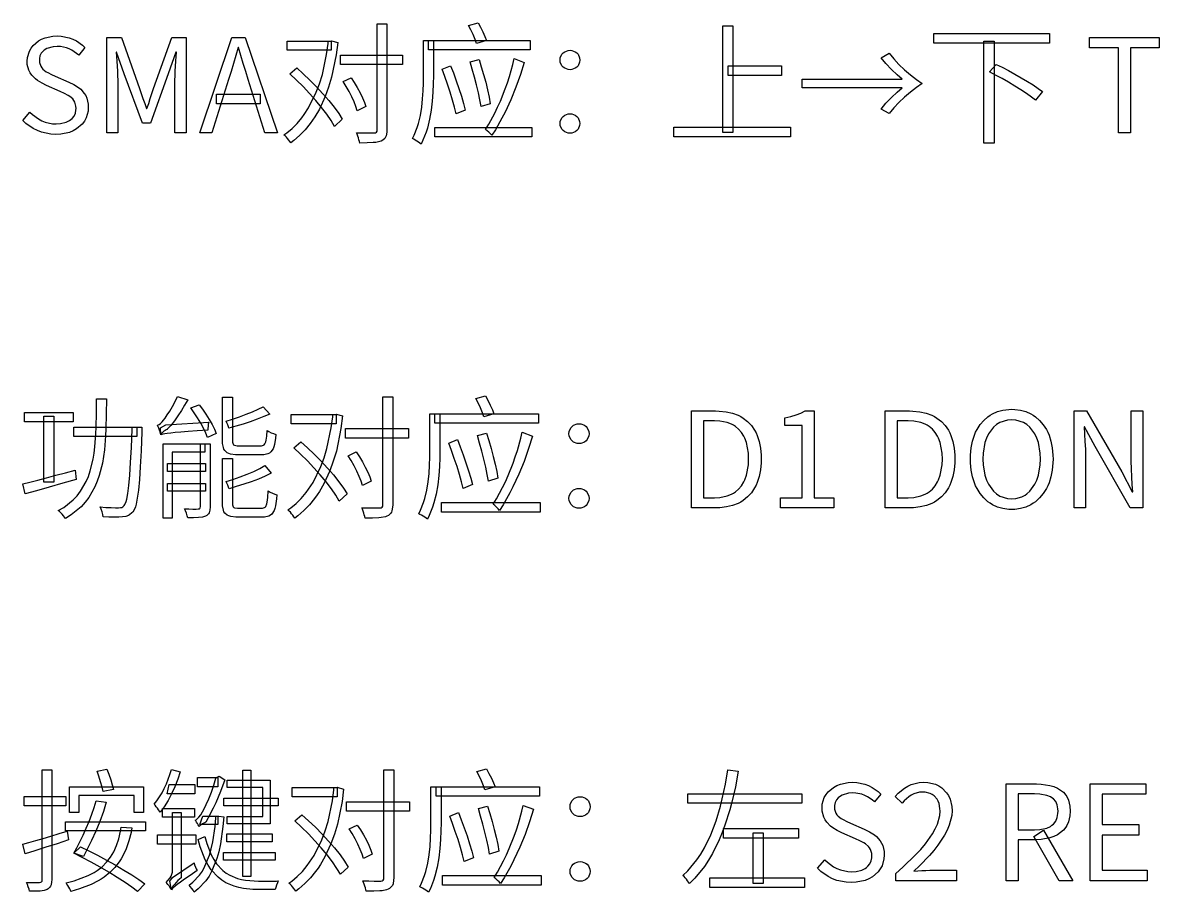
# Model space of a CAD drawing. Header units: millimetres. Extents: x 5 to 292, y 5 to 205.
# Drawn here: x 158 to 179.32, y 68.68 to 85 of the extents above; entities that cross this region are included whole.
import ezdxf

# ---------------------------------------------------------------- set-up
doc = ezdxf.new("R2010")
doc.units = ezdxf.units.MM
doc.layers.add('ANNOTATION', color=7, linetype='Continuous')

msp = doc.modelspace()

# ---------------------------------------------------------------- linework, layer by layer
at = {"layer": 'ANNOTATION'}
for points in [[(164.653, 84.981), (164.833, 84.981), (164.833, 82.99), (164.832, 82.947), (164.819, 82.878), (164.809, 82.852), (164.795, 82.829), (164.754, 82.794), (164.728, 82.78), (164.699, 82.769), (164.623, 82.754), (164.576, 82.75), (164.464, 82.745), (164.324, 82.743), (164.318, 82.772), (164.309, 82.805), (164.299, 82.839), (164.288, 82.874), (164.275, 82.907), (164.263, 82.936), (164.372, 82.932), (164.47, 82.931), (164.594, 82.931), (164.621, 82.936), (164.639, 82.946), (164.649, 82.963), (164.653, 82.99), (164.653, 84.981)], [(166.364, 84.951), (166.542, 85), (166.587, 84.916), (166.632, 84.826), (166.671, 84.739), (166.7, 84.666), (166.513, 84.611), (166.487, 84.686), (166.449, 84.776), (166.406, 84.868), (166.364, 84.951)], [(171.133, 84.944), (171.325, 84.944), (171.325, 82.943), (171.133, 82.943), (171.133, 84.944)], [(158.623, 82.904), (158.53, 82.909), (158.355, 82.944), (158.274, 82.975), (158.197, 83.013), (158.06, 83.109), (158, 83.167), (158.134, 83.323), (158.184, 83.275), (158.296, 83.195), (158.358, 83.162), (158.423, 83.136), (158.557, 83.105), (158.626, 83.101), (158.71, 83.106), (158.817, 83.133), (158.876, 83.163), (158.902, 83.182), (158.925, 83.202), (158.962, 83.249), (158.987, 83.301), (158.999, 83.36), (159.001, 83.391), (158.998, 83.436), (158.978, 83.511), (158.96, 83.542), (158.939, 83.569), (158.885, 83.616), (158.853, 83.636), (158.782, 83.673), (158.701, 83.71), (158.445, 83.822), (158.362, 83.863), (158.279, 83.914), (158.239, 83.945), (158.169, 84.018), (158.139, 84.061), (158.114, 84.108), (158.086, 84.218), (158.083, 84.28), (158.087, 84.347), (158.124, 84.469), (158.156, 84.524), (158.196, 84.574), (158.295, 84.658), (158.355, 84.691), (158.421, 84.717), (158.566, 84.748), (158.645, 84.752), (158.724, 84.748), (158.872, 84.717), (158.941, 84.691), (159.006, 84.658), (159.12, 84.579), (159.168, 84.533), (159.052, 84.389), (159.009, 84.425), (158.919, 84.485), (158.87, 84.509), (158.819, 84.529), (158.707, 84.552), (158.645, 84.555), (158.573, 84.55), (158.452, 84.515), (158.403, 84.485), (158.381, 84.467), (158.347, 84.426), (158.324, 84.379), (158.313, 84.326), (158.312, 84.297), (158.314, 84.255), (158.337, 84.183), (158.356, 84.153), (158.38, 84.126), (158.437, 84.081), (158.47, 84.063), (158.539, 84.029), (158.609, 83.997), (158.862, 83.887), (158.96, 83.839), (159.048, 83.783), (159.088, 83.751), (159.154, 83.675), (159.181, 83.632), (159.202, 83.584), (159.226, 83.474), (159.229, 83.411), (159.225, 83.342), (159.188, 83.213), (159.156, 83.154), (159.116, 83.099), (159.011, 83.008), (158.947, 82.971), (158.875, 82.942), (158.714, 82.908), (158.623, 82.904)], [(159.58, 82.936), (159.58, 84.72), (159.85, 84.72), (160.191, 83.766), (160.224, 83.675), (160.256, 83.581), (160.288, 83.487), (160.32, 83.393), (160.33, 83.393), (160.363, 83.487), (160.394, 83.581), (160.424, 83.675), (160.454, 83.766), (160.795, 84.72), (161.065, 84.72), (161.065, 82.936), (160.855, 82.936), (160.855, 83.924), (160.857, 84.005), (160.86, 84.093), (160.866, 84.185), (160.873, 84.278), (160.879, 84.368), (160.885, 84.45), (160.875, 84.45), (160.731, 84.043), (160.395, 83.116), (160.245, 83.116), (159.906, 84.043), (159.762, 84.45), (159.753, 84.45), (159.761, 84.368), (159.768, 84.278), (159.774, 84.185), (159.778, 84.093), (159.781, 84.005), (159.782, 83.924), (159.782, 82.936), (159.58, 82.936)], [(161.32, 82.936), (161.924, 84.72), (162.175, 84.72), (162.781, 82.936), (162.542, 82.936), (162.231, 83.934), (162.183, 84.086), (162.138, 84.234), (162.094, 84.384), (162.051, 84.538), (162.041, 84.538), (161.998, 84.384), (161.954, 84.234), (161.909, 84.086), (161.863, 83.934), (161.547, 82.936), (161.32, 82.936)], [(163.728, 84.654), (163.759, 84.654), (163.791, 84.662), (163.91, 84.628), (163.88, 84.398), (163.795, 83.981), (163.739, 83.792), (163.675, 83.618), (163.565, 83.38), (163.483, 83.237), (163.439, 83.171), (163.394, 83.107), (163.298, 82.989), (163.195, 82.883), (163.086, 82.789), (163.029, 82.746), (163.013, 82.77), (162.993, 82.797), (162.97, 82.825), (162.947, 82.852), (162.923, 82.875), (162.9, 82.894), (162.952, 82.931), (163.053, 83.013), (163.149, 83.109), (163.239, 83.217), (163.282, 83.277), (163.364, 83.404), (163.507, 83.694), (163.568, 83.856), (163.622, 84.029), (163.701, 84.406), (163.728, 84.611), (163.728, 84.654)], [(165.519, 84.666), (165.704, 84.666), (165.704, 84.002), (165.702, 83.856), (165.696, 83.698), (165.683, 83.53), (165.663, 83.359), (165.633, 83.189), (165.592, 83.023), (165.567, 82.944), (165.508, 82.794), (165.473, 82.724), (165.453, 82.742), (165.426, 82.761), (165.395, 82.78), (165.365, 82.798), (165.336, 82.814), (165.312, 82.826), (165.346, 82.892), (165.402, 83.032), (165.424, 83.106), (165.461, 83.259), (165.486, 83.414), (165.503, 83.57), (165.513, 83.722), (165.518, 83.868), (165.519, 84.002), (165.519, 84.666)], [(165.612, 84.666), (167.518, 84.666), (167.518, 84.494), (165.612, 84.494), (165.612, 84.666)], [(175.095, 84.8), (177.264, 84.8), (177.264, 84.618), (175.095, 84.618), (175.095, 84.8)], [(176.035, 84.657), (176.227, 84.657), (176.227, 82.743), (176.035, 82.743), (176.035, 84.657)], [(178.557, 82.936), (178.557, 84.53), (178.016, 84.53), (178.016, 84.72), (179.324, 84.72), (179.324, 84.53), (178.783, 84.53), (178.783, 82.936), (178.557, 82.936)], [(162.961, 84.654), (163.789, 84.654), (163.789, 84.482), (162.961, 84.482), (162.961, 84.654)], [(168.268, 84.119), (168.232, 84.122), (168.168, 84.146), (168.139, 84.167), (168.114, 84.194), (168.086, 84.26), (168.083, 84.299), (168.086, 84.339), (168.114, 84.407), (168.139, 84.434), (168.168, 84.456), (168.232, 84.481), (168.268, 84.484), (168.303, 84.481), (168.367, 84.456), (168.396, 84.434), (168.421, 84.407), (168.449, 84.339), (168.452, 84.299), (168.449, 84.26), (168.421, 84.194), (168.396, 84.167), (168.367, 84.146), (168.303, 84.122), (168.268, 84.119)], [(163.964, 84.394), (165.125, 84.394), (165.125, 84.219), (163.964, 84.219), (163.964, 84.394)], [(166.395, 84.265), (166.561, 84.311), (166.604, 84.174), (166.646, 84.029), (166.686, 83.882), (166.722, 83.738), (166.752, 83.602), (166.773, 83.481), (166.598, 83.428), (166.577, 83.55), (166.548, 83.687), (166.513, 83.833), (166.475, 83.981), (166.435, 84.127), (166.395, 84.265)], [(167.219, 84.326), (167.411, 84.255), (167.338, 84.026), (167.254, 83.79), (167.157, 83.554), (167.049, 83.322), (166.991, 83.208), (166.868, 82.991), (166.802, 82.887), (166.779, 82.914), (166.747, 82.944), (166.714, 82.974), (166.683, 82.999), (166.744, 83.097), (166.857, 83.306), (166.91, 83.417), (166.961, 83.53), (167.052, 83.759), (167.093, 83.875), (167.131, 83.991), (167.193, 84.216), (167.219, 84.326)], [(174.501, 83.944), (174.403, 84.025), (174.298, 84.124), (174.196, 84.232), (174.107, 84.343), (174.253, 84.428), (174.341, 84.322), (174.439, 84.218), (174.545, 84.117), (174.656, 84.023), (174.768, 83.937), (174.876, 83.861), (174.768, 83.787), (174.656, 83.7), (174.545, 83.605), (174.439, 83.504), (174.341, 83.4), (174.253, 83.294), (174.107, 83.379), (174.196, 83.49), (174.298, 83.599), (174.403, 83.698), (174.501, 83.778), (172.625, 83.778), (172.625, 83.944), (174.501, 83.944)], [(163.012, 84.038), (163.141, 84.153), (163.264, 84.042), (163.389, 83.922), (163.513, 83.796), (163.633, 83.668), (163.744, 83.541), (163.843, 83.417), (163.928, 83.298), (163.996, 83.189), (163.849, 83.055), (163.786, 83.165), (163.703, 83.285), (163.606, 83.412), (163.498, 83.542), (163.382, 83.672), (163.26, 83.801), (163.136, 83.924), (163.012, 84.038)], [(165.868, 84.129), (166.026, 84.194), (166.079, 84.057), (166.133, 83.911), (166.184, 83.763), (166.231, 83.619), (166.272, 83.483), (166.303, 83.362), (166.13, 83.291), (166.103, 83.413), (166.065, 83.549), (166.019, 83.695), (165.968, 83.845), (165.917, 83.992), (165.868, 84.129)], [(171.237, 84.192), (172.238, 84.192), (172.238, 84.009), (171.237, 84.009), (171.237, 84.192)], [(176.14, 84.08), (176.262, 84.219), (176.374, 84.164), (176.493, 84.102), (176.614, 84.035), (176.734, 83.967), (176.849, 83.898), (176.956, 83.832), (177.052, 83.768), (177.133, 83.71), (177.004, 83.544), (176.926, 83.604), (176.832, 83.67), (176.727, 83.74), (176.613, 83.811), (176.494, 83.882), (176.373, 83.952), (176.254, 84.019), (176.14, 84.08)], [(164.013, 83.895), (164.161, 83.963), (164.219, 83.877), (164.275, 83.783), (164.328, 83.686), (164.374, 83.592), (164.411, 83.503), (164.436, 83.425), (164.275, 83.345), (164.251, 83.425), (164.216, 83.515), (164.173, 83.611), (164.123, 83.71), (164.069, 83.806), (164.013, 83.895)], [(161.634, 83.481), (161.634, 83.659), (162.457, 83.659), (162.457, 83.481), (161.634, 83.481)], [(168.268, 82.926), (168.232, 82.929), (168.168, 82.954), (168.139, 82.976), (168.114, 83.003), (168.086, 83.069), (168.083, 83.109), (168.086, 83.148), (168.114, 83.214), (168.139, 83.241), (168.168, 83.263), (168.232, 83.288), (168.268, 83.291), (168.303, 83.288), (168.367, 83.263), (168.396, 83.241), (168.421, 83.214), (168.449, 83.148), (168.452, 83.109), (168.449, 83.069), (168.421, 83.003), (168.396, 82.976), (168.367, 82.954), (168.303, 82.929), (168.268, 82.926)], [(165.734, 83.031), (167.549, 83.031), (167.549, 82.856), (165.734, 82.856), (165.734, 83.031)], [(170.217, 83.04), (172.406, 83.04), (172.406, 82.858), (170.217, 82.858), (170.217, 83.04)], [(159.385, 77.941), (159.571, 77.941), (159.567, 77.657), (159.56, 77.381), (159.554, 77.246), (159.532, 76.986), (159.515, 76.86), (159.495, 76.738), (159.436, 76.506), (159.399, 76.396), (159.355, 76.29), (159.242, 76.093), (159.173, 76.003), (159.096, 75.918), (158.909, 75.765), (158.8, 75.698), (158.785, 75.724), (158.765, 75.75), (158.742, 75.777), (158.717, 75.804), (158.692, 75.827), (158.667, 75.844), (158.771, 75.905), (158.948, 76.045), (159.021, 76.124), (159.085, 76.208), (159.191, 76.39), (159.233, 76.488), (159.268, 76.591), (159.321, 76.808), (159.339, 76.922), (159.353, 77.04), (159.372, 77.285), (159.376, 77.411), (159.382, 77.672), (159.385, 77.941)], [(160.592, 77.269), (160.586, 77.292), (160.576, 77.322), (160.564, 77.356), (160.552, 77.389), (160.54, 77.42), (160.527, 77.447), (160.557, 77.459), (160.584, 77.48), (160.613, 77.508), (160.644, 77.544), (160.672, 77.582), (160.712, 77.64), (160.759, 77.713), (160.81, 77.798), (160.859, 77.89), (160.902, 77.985), (161.095, 77.926), (161.038, 77.824), (160.976, 77.722), (160.911, 77.624), (160.845, 77.53), (160.778, 77.445), (160.711, 77.371), (160.711, 77.368), (160.711, 77.368), (160.692, 77.358), (160.673, 77.347), (160.65, 77.333), (160.628, 77.318), (160.609, 77.301), (160.596, 77.285), (160.592, 77.269)], [(161.157, 77.772), (161.308, 77.832), (161.374, 77.746), (161.438, 77.653), (161.498, 77.557), (161.552, 77.462), (161.596, 77.373), (161.628, 77.294), (161.467, 77.219), (161.434, 77.301), (161.391, 77.392), (161.339, 77.488), (161.281, 77.586), (161.219, 77.682), (161.157, 77.772)], [(161.749, 77.975), (161.933, 77.975), (161.933, 77.155), (161.934, 77.128), (161.946, 77.089), (161.956, 77.078), (161.972, 77.071), (162.026, 77.062), (162.064, 77.061), (162.137, 77.061), (162.255, 77.061), (162.376, 77.061), (162.458, 77.061), (162.481, 77.062), (162.518, 77.073), (162.532, 77.082), (162.544, 77.095), (162.562, 77.136), (162.568, 77.164), (162.578, 77.24), (162.584, 77.348), (162.617, 77.327), (162.661, 77.306), (162.708, 77.289), (162.748, 77.276), (162.743, 77.205), (162.725, 77.088), (162.713, 77.042), (162.698, 77.004), (162.656, 76.946), (162.63, 76.926), (162.6, 76.911), (162.522, 76.894), (162.475, 76.892), (162.417, 76.892), (162.317, 76.892), (162.204, 76.892), (162.106, 76.892), (162.049, 76.892), (161.993, 76.894), (161.901, 76.906), (161.866, 76.916), (161.836, 76.93), (161.791, 76.97), (161.775, 76.996), (161.764, 77.028), (161.751, 77.106), (161.749, 77.152), (161.749, 77.975)], [(164.757, 77.98), (164.941, 77.98), (164.941, 75.953), (164.939, 75.91), (164.927, 75.84), (164.916, 75.813), (164.902, 75.791), (164.861, 75.754), (164.834, 75.74), (164.804, 75.729), (164.727, 75.713), (164.679, 75.709), (164.565, 75.704), (164.423, 75.703), (164.417, 75.732), (164.408, 75.765), (164.397, 75.8), (164.386, 75.836), (164.373, 75.869), (164.361, 75.899), (164.472, 75.895), (164.572, 75.894), (164.698, 75.894), (164.726, 75.899), (164.744, 75.909), (164.754, 75.926), (164.757, 75.953), (164.757, 77.98)], [(166.499, 77.95), (166.68, 78), (166.727, 77.915), (166.772, 77.823), (166.811, 77.734), (166.841, 77.66), (166.651, 77.604), (166.624, 77.68), (166.586, 77.772), (166.542, 77.866), (166.499, 77.95)], [(158.032, 77.688), (158.944, 77.688), (158.944, 77.509), (158.032, 77.509), (158.032, 77.688)], [(158.399, 77.619), (158.582, 77.619), (158.582, 76.377), (158.399, 76.377), (158.399, 77.619)], [(162.51, 77.794), (162.634, 77.656), (162.522, 77.608), (162.398, 77.56), (162.268, 77.513), (162.133, 77.47), (161.999, 77.429), (161.868, 77.391), (161.86, 77.42), (161.847, 77.456), (161.831, 77.492), (161.814, 77.522), (161.937, 77.561), (162.064, 77.606), (162.19, 77.653), (162.309, 77.701), (162.418, 77.749), (162.51, 77.794)], [(163.816, 77.648), (163.848, 77.648), (163.88, 77.656), (164.002, 77.621), (163.971, 77.387), (163.884, 76.962), (163.827, 76.771), (163.762, 76.593), (163.65, 76.35), (163.567, 76.205), (163.522, 76.138), (163.476, 76.073), (163.378, 75.953), (163.274, 75.845), (163.163, 75.749), (163.105, 75.706), (163.088, 75.73), (163.067, 75.757), (163.045, 75.786), (163.021, 75.813), (162.996, 75.837), (162.973, 75.857), (163.027, 75.894), (163.129, 75.978), (163.226, 76.075), (163.318, 76.185), (163.362, 76.246), (163.446, 76.375), (163.591, 76.67), (163.654, 76.835), (163.708, 77.012), (163.789, 77.396), (163.816, 77.604), (163.816, 77.648)], [(163.035, 77.648), (163.878, 77.648), (163.878, 77.472), (163.035, 77.472), (163.035, 77.648)], [(165.639, 77.66), (165.828, 77.66), (165.828, 76.984), (165.826, 76.836), (165.819, 76.674), (165.806, 76.504), (165.786, 76.33), (165.755, 76.156), (165.714, 75.988), (165.689, 75.907), (165.628, 75.754), (165.593, 75.683), (165.572, 75.701), (165.544, 75.72), (165.513, 75.74), (165.482, 75.759), (165.453, 75.775), (165.429, 75.787), (165.463, 75.854), (165.52, 75.997), (165.543, 76.072), (165.58, 76.227), (165.606, 76.385), (165.623, 76.544), (165.633, 76.699), (165.638, 76.847), (165.639, 76.984), (165.639, 77.66)], [(165.734, 77.66), (167.674, 77.66), (167.674, 77.485), (165.734, 77.485), (165.734, 77.66)], [(170.546, 75.899), (170.546, 77.715), (170.999, 77.715), (171.068, 77.713), (171.197, 77.7), (171.314, 77.674), (171.421, 77.634), (171.47, 77.61), (171.516, 77.582), (171.6, 77.517), (171.672, 77.441), (171.732, 77.352), (171.758, 77.303), (171.78, 77.252), (171.817, 77.141), (171.841, 77.018), (171.853, 76.884), (171.854, 76.813), (171.853, 76.743), (171.841, 76.609), (171.817, 76.486), (171.78, 76.373), (171.758, 76.32), (171.732, 76.27), (171.672, 76.18), (171.601, 76.101), (171.518, 76.035), (171.473, 76.006), (171.424, 75.981), (171.319, 75.941), (171.203, 75.914), (171.077, 75.9), (171.009, 75.899), (170.546, 75.899)], [(172.218, 75.899), (172.218, 76.087), (172.625, 76.087), (172.625, 77.442), (172.3, 77.442), (172.3, 77.586), (172.414, 77.611), (172.512, 77.641), (172.598, 77.675), (172.677, 77.715), (172.85, 77.715), (172.85, 76.087), (173.215, 76.087), (173.215, 75.899), (172.218, 75.899)], [(174.181, 75.899), (174.181, 77.715), (174.635, 77.715), (174.703, 77.713), (174.832, 77.7), (174.95, 77.674), (175.056, 77.634), (175.105, 77.61), (175.151, 77.582), (175.235, 77.517), (175.307, 77.441), (175.367, 77.352), (175.393, 77.303), (175.415, 77.252), (175.452, 77.141), (175.476, 77.018), (175.488, 76.884), (175.489, 76.813), (175.488, 76.743), (175.476, 76.609), (175.452, 76.486), (175.415, 76.373), (175.393, 76.32), (175.367, 76.27), (175.307, 76.18), (175.236, 76.101), (175.153, 76.035), (175.108, 76.006), (175.059, 75.981), (174.954, 75.941), (174.838, 75.914), (174.712, 75.9), (174.644, 75.899), (174.181, 75.899)], [(176.555, 75.867), (176.499, 75.868), (176.391, 75.883), (176.291, 75.912), (176.197, 75.955), (176.152, 75.982), (176.11, 76.012), (176.032, 76.082), (175.963, 76.164), (175.904, 76.258), (175.878, 76.31), (175.855, 76.365), (175.818, 76.481), (175.793, 76.607), (175.781, 76.742), (175.779, 76.813), (175.781, 76.885), (175.793, 77.021), (175.818, 77.146), (175.855, 77.261), (175.878, 77.315), (175.904, 77.366), (175.963, 77.458), (176.032, 77.538), (176.11, 77.606), (176.152, 77.636), (176.197, 77.662), (176.291, 77.704), (176.391, 77.731), (176.499, 77.745), (176.555, 77.747), (176.611, 77.745), (176.718, 77.731), (176.819, 77.703), (176.913, 77.661), (176.957, 77.635), (177, 77.605), (177.078, 77.537), (177.146, 77.456), (177.205, 77.364), (177.231, 77.314), (177.255, 77.26), (177.292, 77.146), (177.317, 77.021), (177.329, 76.885), (177.331, 76.813), (177.329, 76.742), (177.317, 76.607), (177.292, 76.481), (177.255, 76.365), (177.231, 76.31), (177.205, 76.258), (177.146, 76.164), (177.078, 76.082), (177, 76.012), (176.957, 75.982), (176.913, 75.955), (176.819, 75.912), (176.718, 75.883), (176.611, 75.868), (176.555, 75.867)], [(177.724, 75.899), (177.724, 77.715), (177.957, 77.715), (178.621, 76.57), (178.817, 76.196), (178.83, 76.196), (178.818, 76.336), (178.807, 76.481), (178.8, 76.628), (178.798, 76.771), (178.798, 77.715), (179.015, 77.715), (179.015, 75.899), (178.78, 75.899), (178.118, 77.046), (177.922, 77.418), (177.913, 77.418), (177.921, 77.28), (177.93, 77.139), (177.937, 76.996), (177.94, 76.853), (177.94, 75.899), (177.724, 75.899)], [(158.961, 77.413), (160.141, 77.413), (160.141, 77.235), (158.961, 77.235), (158.961, 77.413)], [(160.054, 77.413), (160.235, 77.413), (160.235, 77.413), (160.235, 77.395), (160.235, 77.356), (160.235, 77.321), (160.22, 76.966), (160.205, 76.669), (160.189, 76.426), (160.171, 76.231), (160.15, 76.078), (160.126, 75.963), (160.113, 75.918), (160.083, 75.849), (160.067, 75.824), (160.047, 75.801), (160.004, 75.765), (159.982, 75.753), (159.933, 75.736), (159.874, 75.728), (159.804, 75.724), (159.715, 75.723), (159.614, 75.725), (159.509, 75.73), (159.504, 75.773), (159.492, 75.823), (159.474, 75.872), (159.45, 75.914), (159.561, 75.906), (159.661, 75.901), (159.743, 75.899), (159.796, 75.899), (159.832, 75.901), (159.858, 75.906), (159.88, 75.918), (159.901, 75.938), (159.915, 75.958), (159.941, 76.019), (159.953, 76.06), (159.974, 76.169), (159.992, 76.317), (160.009, 76.509), (160.025, 76.745), (160.039, 77.031), (160.054, 77.373), (160.054, 77.413)], [(160.592, 77.269), (160.587, 77.398), (160.684, 77.455), (161.489, 77.502), (161.482, 77.467), (161.478, 77.427), (161.475, 77.387), (161.474, 77.356), (161.271, 77.342), (161.104, 77.33), (160.968, 77.319), (160.86, 77.309), (160.776, 77.3), (160.713, 77.293), (160.668, 77.287), (160.634, 77.281), (160.61, 77.276), (160.592, 77.269)], [(168.437, 77.103), (168.401, 77.106), (168.335, 77.131), (168.306, 77.152), (168.281, 77.179), (168.253, 77.246), (168.249, 77.286), (168.253, 77.328), (168.281, 77.396), (168.306, 77.424), (168.335, 77.446), (168.401, 77.471), (168.437, 77.475), (168.473, 77.471), (168.539, 77.446), (168.568, 77.424), (168.593, 77.396), (168.622, 77.328), (168.625, 77.286), (168.622, 77.246), (168.593, 77.179), (168.568, 77.152), (168.539, 77.131), (168.473, 77.106), (168.437, 77.103)], [(170.774, 76.087), (170.979, 76.087), (171.082, 76.092), (171.218, 76.12), (171.298, 76.152), (171.335, 76.173), (171.37, 76.195), (171.432, 76.248), (171.485, 76.31), (171.529, 76.382), (171.548, 76.421), (171.579, 76.507), (171.615, 76.703), (171.619, 76.813), (171.615, 76.925), (171.579, 77.121), (171.548, 77.204), (171.529, 77.243), (171.485, 77.313), (171.432, 77.373), (171.37, 77.424), (171.335, 77.446), (171.298, 77.465), (171.218, 77.497), (171.082, 77.524), (170.979, 77.529), (170.774, 77.529), (170.774, 76.087)], [(174.409, 76.087), (174.614, 76.087), (174.717, 76.092), (174.853, 76.12), (174.934, 76.152), (174.97, 76.173), (175.005, 76.195), (175.067, 76.248), (175.12, 76.31), (175.164, 76.382), (175.183, 76.421), (175.214, 76.507), (175.25, 76.703), (175.254, 76.813), (175.25, 76.925), (175.214, 77.121), (175.183, 77.204), (175.164, 77.243), (175.12, 77.313), (175.067, 77.373), (175.005, 77.424), (174.97, 77.446), (174.934, 77.465), (174.853, 77.497), (174.717, 77.524), (174.614, 77.529), (174.409, 77.529), (174.409, 76.087)], [(176.555, 76.067), (176.634, 76.073), (176.743, 76.103), (176.809, 76.137), (176.84, 76.159), (176.897, 76.21), (176.991, 76.34), (177.028, 76.419), (177.057, 76.507), (177.091, 76.704), (177.095, 76.813), (177.091, 76.923), (177.057, 77.12), (177.028, 77.206), (176.991, 77.284), (176.897, 77.41), (176.84, 77.459), (176.776, 77.497), (176.634, 77.541), (176.555, 77.547), (176.477, 77.541), (176.335, 77.497), (176.271, 77.459), (176.213, 77.41), (176.118, 77.284), (176.082, 77.206), (176.052, 77.12), (176.019, 76.923), (176.015, 76.813), (176.019, 76.704), (176.052, 76.507), (176.082, 76.419), (176.118, 76.34), (176.213, 76.21), (176.271, 76.159), (176.335, 76.119), (176.477, 76.073), (176.555, 76.067)], [(164.056, 77.383), (165.238, 77.383), (165.238, 77.205), (164.056, 77.205), (164.056, 77.383)], [(166.531, 77.252), (166.7, 77.299), (166.744, 77.159), (166.787, 77.011), (166.827, 76.862), (166.864, 76.715), (166.894, 76.577), (166.916, 76.454), (166.737, 76.399), (166.716, 76.524), (166.686, 76.663), (166.651, 76.812), (166.612, 76.963), (166.572, 77.111), (166.531, 77.252)], [(167.369, 77.314), (167.565, 77.242), (167.491, 77.008), (167.405, 76.768), (167.306, 76.528), (167.197, 76.291), (167.138, 76.176), (167.012, 75.955), (166.945, 75.849), (166.922, 75.876), (166.89, 75.907), (166.855, 75.938), (166.824, 75.963), (166.886, 76.063), (167.002, 76.276), (167.056, 76.388), (167.107, 76.503), (167.2, 76.737), (167.242, 76.855), (167.28, 76.973), (167.344, 77.202), (167.369, 77.314)], [(160.632, 77.098), (161.417, 77.098), (161.417, 76.94), (160.805, 76.94), (160.805, 75.703), (160.632, 75.703), (160.632, 77.098)], [(161.333, 77.098), (161.516, 77.098), (161.516, 75.916), (161.512, 75.852), (161.499, 75.804), (161.488, 75.784), (161.453, 75.751), (161.43, 75.738), (161.37, 75.722), (161.296, 75.713), (161.205, 75.709), (161.097, 75.708), (161.088, 75.748), (161.073, 75.795), (161.055, 75.841), (161.035, 75.879), (161.118, 75.877), (161.194, 75.875), (161.255, 75.875), (161.293, 75.876), (161.314, 75.879), (161.325, 75.885), (161.331, 75.898), (161.333, 75.919), (161.333, 77.098)], [(163.087, 77.021), (163.219, 77.138), (163.344, 77.024), (163.471, 76.902), (163.598, 76.775), (163.719, 76.644), (163.832, 76.515), (163.933, 76.388), (164.02, 76.268), (164.088, 76.157), (163.94, 76.02), (163.875, 76.132), (163.791, 76.254), (163.692, 76.383), (163.582, 76.516), (163.464, 76.649), (163.34, 76.78), (163.214, 76.905), (163.087, 77.021)], [(165.994, 77.113), (166.155, 77.18), (166.209, 77.04), (166.264, 76.891), (166.316, 76.741), (166.364, 76.594), (166.406, 76.456), (166.437, 76.332), (166.262, 76.26), (166.234, 76.384), (166.195, 76.523), (166.148, 76.671), (166.097, 76.824), (166.044, 76.974), (165.994, 77.113)], [(161.749, 76.823), (161.933, 76.823), (161.933, 75.983), (161.934, 75.956), (161.947, 75.917), (161.958, 75.906), (161.975, 75.899), (162.032, 75.89), (162.071, 75.889), (162.146, 75.889), (162.266, 75.889), (162.388, 75.889), (162.473, 75.889), (162.497, 75.89), (162.536, 75.901), (162.551, 75.911), (162.563, 75.925), (162.582, 75.972), (162.588, 76.004), (162.598, 76.092), (162.604, 76.216), (162.64, 76.194), (162.684, 76.174), (162.73, 76.156), (162.77, 76.144), (162.764, 76.066), (162.745, 75.937), (162.733, 75.886), (162.717, 75.844), (162.675, 75.78), (162.648, 75.759), (162.617, 75.743), (162.537, 75.725), (162.488, 75.723), (162.427, 75.723), (162.326, 75.723), (162.212, 75.723), (162.112, 75.723), (162.054, 75.723), (161.998, 75.724), (161.905, 75.736), (161.868, 75.745), (161.837, 75.759), (161.791, 75.798), (161.775, 75.824), (161.764, 75.856), (161.751, 75.936), (161.749, 75.986), (161.749, 76.823)], [(164.106, 76.875), (164.257, 76.945), (164.316, 76.856), (164.373, 76.761), (164.427, 76.663), (164.474, 76.566), (164.511, 76.476), (164.537, 76.397), (164.373, 76.315), (164.348, 76.397), (164.313, 76.488), (164.269, 76.586), (164.218, 76.687), (164.164, 76.785), (164.106, 76.875)], [(158, 76.35), (158.131, 76.38), (158.283, 76.418), (158.448, 76.46), (158.622, 76.507), (158.801, 76.556), (158.981, 76.605), (159.004, 76.429), (158.752, 76.357), (158.499, 76.285), (158.259, 76.218), (158.045, 76.159), (158, 76.35)], [(160.716, 76.727), (161.43, 76.727), (161.43, 76.58), (160.716, 76.58), (160.716, 76.727)], [(162.54, 76.689), (162.661, 76.55), (162.551, 76.493), (162.425, 76.438), (162.289, 76.386), (162.148, 76.339), (162.007, 76.295), (161.871, 76.256), (161.861, 76.286), (161.846, 76.322), (161.829, 76.359), (161.814, 76.389), (161.944, 76.43), (162.077, 76.476), (162.209, 76.527), (162.334, 76.58), (162.446, 76.635), (162.54, 76.689)], [(160.716, 76.355), (161.43, 76.355), (161.43, 76.209), (160.716, 76.209), (160.716, 76.355)], [(168.437, 75.889), (168.401, 75.892), (168.335, 75.917), (168.306, 75.939), (168.281, 75.967), (168.253, 76.035), (168.249, 76.075), (168.253, 76.115), (168.281, 76.182), (168.306, 76.21), (168.335, 76.232), (168.401, 76.257), (168.437, 76.26), (168.473, 76.257), (168.539, 76.232), (168.568, 76.21), (168.593, 76.182), (168.622, 76.115), (168.625, 76.075), (168.622, 76.035), (168.593, 75.967), (168.568, 75.939), (168.539, 75.917), (168.473, 75.892), (168.437, 75.889)], [(165.858, 75.996), (167.706, 75.996), (167.706, 75.817), (165.858, 75.817), (165.858, 75.996)], [(158.364, 70.98), (158.543, 70.98), (158.543, 68.916), (158.542, 68.88), (158.531, 68.82), (158.523, 68.797), (158.511, 68.777), (158.478, 68.745), (158.456, 68.733), (158.401, 68.716), (158.328, 68.707), (158.238, 68.702), (158.126, 68.701), (158.119, 68.739), (158.105, 68.784), (158.088, 68.829), (158.069, 68.869), (158.15, 68.867), (158.223, 68.867), (158.281, 68.867), (158.317, 68.869), (158.338, 68.871), (158.353, 68.879), (158.362, 68.893), (158.364, 68.916), (158.364, 70.98)], [(159.395, 70.958), (159.581, 70.993), (159.617, 70.897), (159.65, 70.796), (159.679, 70.697), (159.7, 70.614), (159.507, 70.571), (159.489, 70.658), (159.46, 70.758), (159.427, 70.862), (159.395, 70.958)], [(160.79, 70.988), (160.954, 70.945), (160.908, 70.805), (160.855, 70.664), (160.794, 70.529), (160.727, 70.403), (160.654, 70.288), (160.577, 70.187), (160.565, 70.207), (160.547, 70.232), (160.527, 70.26), (160.506, 70.289), (160.486, 70.315), (160.468, 70.336), (160.519, 70.4), (160.613, 70.546), (160.656, 70.628), (160.696, 70.715), (160.763, 70.895), (160.79, 70.988)], [(161.313, 69.91), (161.306, 69.929), (161.293, 69.951), (161.278, 69.975), (161.263, 69.999), (161.249, 70.021), (161.236, 70.039), (161.253, 70.045), (161.288, 70.071), (161.307, 70.091), (161.343, 70.138), (161.375, 70.192), (161.403, 70.246), (161.443, 70.33), (161.49, 70.436), (161.54, 70.559), (161.587, 70.69), (161.625, 70.822), (161.625, 70.832), (161.685, 70.861), (161.789, 70.792), (161.71, 70.574), (161.622, 70.362), (161.575, 70.261), (161.481, 70.081), (161.434, 70.001), (161.434, 69.996), (161.434, 69.996), (161.416, 69.988), (161.396, 69.978), (161.373, 69.965), (161.351, 69.952), (161.332, 69.937), (161.318, 69.923), (161.313, 69.91)], [(161.278, 70.837), (161.66, 70.837), (161.66, 70.663), (161.278, 70.663), (161.278, 70.837)], [(162.131, 70.973), (162.279, 70.973), (162.279, 68.978), (162.131, 68.978), (162.131, 70.973)], [(164.777, 70.98), (164.961, 70.98), (164.961, 68.953), (164.959, 68.91), (164.947, 68.84), (164.936, 68.813), (164.921, 68.791), (164.88, 68.754), (164.854, 68.74), (164.824, 68.729), (164.746, 68.713), (164.699, 68.709), (164.585, 68.704), (164.443, 68.703), (164.436, 68.732), (164.428, 68.765), (164.417, 68.8), (164.405, 68.836), (164.393, 68.869), (164.381, 68.899), (164.492, 68.895), (164.591, 68.894), (164.718, 68.894), (164.745, 68.899), (164.764, 68.909), (164.774, 68.926), (164.777, 68.953), (164.777, 70.98)], [(166.519, 70.95), (166.7, 71), (166.746, 70.915), (166.792, 70.823), (166.831, 70.734), (166.861, 70.66), (166.67, 70.604), (166.644, 70.68), (166.606, 70.772), (166.562, 70.866), (166.519, 70.95)], [(171.232, 70.98), (171.425, 70.953), (171.37, 70.664), (171.303, 70.373), (171.264, 70.228), (171.175, 69.944), (171.125, 69.804), (171.069, 69.668), (170.941, 69.409), (170.868, 69.285), (170.789, 69.167), (170.611, 68.949), (170.511, 68.849), (170.494, 68.873), (170.474, 68.899), (170.452, 68.926), (170.429, 68.953), (170.407, 68.977), (170.385, 68.996), (170.478, 69.087), (170.646, 69.289), (170.72, 69.401), (170.789, 69.517), (170.91, 69.764), (170.962, 69.893), (171.009, 70.026), (171.091, 70.297), (171.125, 70.435), (171.184, 70.71), (171.232, 70.98)], [(158.875, 70.663), (160.267, 70.663), (160.267, 70.182), (160.089, 70.182), (160.089, 70.497), (159.051, 70.497), (159.051, 70.18), (158.875, 70.18), (158.875, 70.663)], [(160.745, 70.703), (161.231, 70.703), (161.231, 70.532), (160.711, 70.532), (160.745, 70.703)], [(161.836, 70.784), (162.644, 70.784), (162.644, 69.967), (161.836, 69.967), (161.836, 70.106), (162.505, 70.106), (162.505, 70.648), (161.836, 70.648), (161.836, 70.784)], [(163.836, 70.648), (163.868, 70.648), (163.9, 70.656), (164.021, 70.621), (163.991, 70.387), (163.904, 69.962), (163.847, 69.771), (163.782, 69.593), (163.67, 69.35), (163.586, 69.205), (163.542, 69.138), (163.495, 69.073), (163.398, 68.953), (163.293, 68.845), (163.182, 68.749), (163.124, 68.706), (163.108, 68.73), (163.087, 68.757), (163.064, 68.786), (163.04, 68.813), (163.016, 68.837), (162.993, 68.857), (163.046, 68.894), (163.149, 68.978), (163.246, 69.075), (163.338, 69.185), (163.382, 69.246), (163.465, 69.375), (163.611, 69.67), (163.673, 69.835), (163.728, 70.012), (163.809, 70.396), (163.836, 70.604), (163.836, 70.648)], [(163.055, 70.648), (163.897, 70.648), (163.897, 70.472), (163.055, 70.472), (163.055, 70.648)], [(165.659, 70.66), (165.848, 70.66), (165.848, 69.984), (165.845, 69.836), (165.839, 69.674), (165.826, 69.504), (165.805, 69.33), (165.775, 69.156), (165.733, 68.988), (165.708, 68.907), (165.648, 68.754), (165.612, 68.683), (165.591, 68.701), (165.564, 68.72), (165.533, 68.74), (165.502, 68.759), (165.473, 68.775), (165.449, 68.787), (165.483, 68.854), (165.54, 68.997), (165.563, 69.072), (165.6, 69.227), (165.626, 69.385), (165.643, 69.544), (165.653, 69.699), (165.658, 69.847), (165.659, 69.984), (165.659, 70.66)], [(165.754, 70.66), (167.694, 70.66), (167.694, 70.485), (165.754, 70.485), (165.754, 70.66)], [(173.547, 68.867), (173.452, 68.871), (173.274, 68.907), (173.191, 68.938), (173.113, 68.978), (172.973, 69.075), (172.912, 69.134), (173.048, 69.293), (173.099, 69.245), (173.213, 69.163), (173.276, 69.129), (173.343, 69.102), (173.479, 69.071), (173.549, 69.067), (173.634, 69.072), (173.744, 69.099), (173.804, 69.13), (173.83, 69.149), (173.854, 69.17), (173.891, 69.217), (173.917, 69.271), (173.929, 69.33), (173.931, 69.362), (173.928, 69.408), (173.908, 69.485), (173.89, 69.516), (173.868, 69.543), (173.813, 69.591), (173.781, 69.611), (173.708, 69.649), (173.626, 69.687), (173.365, 69.801), (173.281, 69.843), (173.196, 69.895), (173.155, 69.926), (173.084, 70), (173.053, 70.044), (173.029, 70.092), (173, 70.204), (172.997, 70.267), (173.001, 70.335), (173.038, 70.46), (173.071, 70.516), (173.111, 70.567), (173.213, 70.651), (173.274, 70.685), (173.341, 70.712), (173.488, 70.743), (173.569, 70.747), (173.649, 70.743), (173.8, 70.712), (173.87, 70.685), (173.936, 70.652), (174.052, 70.571), (174.102, 70.524), (173.983, 70.378), (173.939, 70.415), (173.847, 70.476), (173.798, 70.501), (173.746, 70.521), (173.631, 70.544), (173.569, 70.547), (173.496, 70.542), (173.372, 70.507), (173.322, 70.476), (173.3, 70.457), (173.266, 70.416), (173.242, 70.368), (173.231, 70.314), (173.229, 70.284), (173.232, 70.241), (173.255, 70.168), (173.275, 70.138), (173.299, 70.111), (173.357, 70.065), (173.39, 70.046), (173.46, 70.012), (173.532, 69.979), (173.789, 69.868), (173.889, 69.819), (173.979, 69.761), (174.019, 69.728), (174.087, 69.651), (174.114, 69.607), (174.136, 69.559), (174.16, 69.446), (174.163, 69.382), (174.159, 69.312), (174.122, 69.181), (174.089, 69.121), (174.048, 69.065), (173.941, 68.972), (173.876, 68.935), (173.803, 68.905), (173.639, 68.871), (173.547, 68.867)], [(174.379, 68.899), (174.379, 69.033), (174.515, 69.155), (174.75, 69.383), (174.849, 69.488), (174.935, 69.589), (175.072, 69.781), (175.122, 69.871), (175.161, 69.959), (175.206, 70.125), (175.212, 70.205), (175.209, 70.255), (175.191, 70.348), (175.176, 70.391), (175.155, 70.429), (175.1, 70.493), (175.065, 70.518), (175.026, 70.538), (174.932, 70.561), (174.877, 70.564), (174.822, 70.56), (174.719, 70.53), (174.67, 70.504), (174.624, 70.473), (174.539, 70.397), (174.5, 70.353), (174.369, 70.482), (174.425, 70.54), (174.543, 70.636), (174.605, 70.675), (174.671, 70.707), (174.821, 70.743), (174.904, 70.747), (174.983, 70.743), (175.124, 70.71), (175.186, 70.681), (175.241, 70.645), (175.333, 70.552), (175.369, 70.496), (175.398, 70.433), (175.431, 70.292), (175.435, 70.214), (175.429, 70.124), (175.384, 69.94), (175.344, 69.848), (175.295, 69.754), (175.17, 69.566), (175.094, 69.47), (175.011, 69.373), (174.824, 69.177), (174.721, 69.077), (174.794, 69.083), (174.871, 69.089), (174.947, 69.093), (175.019, 69.095), (175.521, 69.095), (175.521, 68.899), (174.379, 68.899)], [(176.451, 68.899), (176.451, 70.715), (177.018, 70.715), (177.108, 70.712), (177.272, 70.688), (177.346, 70.667), (177.414, 70.639), (177.526, 70.559), (177.571, 70.507), (177.59, 70.478), (177.62, 70.413), (177.647, 70.297), (177.652, 70.207), (177.647, 70.12), (177.62, 70.005), (177.59, 69.937), (177.571, 69.906), (177.526, 69.85), (177.414, 69.76), (177.346, 69.727), (177.272, 69.702), (177.108, 69.673), (177.018, 69.669), (176.679, 69.669), (176.679, 68.899), (176.451, 68.899)], [(178.024, 68.899), (178.024, 70.715), (179.07, 70.715), (179.07, 70.522), (178.252, 70.522), (178.252, 69.952), (178.941, 69.952), (178.941, 69.756), (178.252, 69.756), (178.252, 69.095), (179.097, 69.095), (179.097, 68.899), (178.024, 68.899)], [(158.03, 70.482), (158.81, 70.482), (158.81, 70.306), (158.03, 70.306), (158.03, 70.482)], [(158.959, 69.419), (159.016, 69.518), (159.074, 69.631), (159.132, 69.754), (159.189, 69.883), (159.244, 70.014), (159.296, 70.146), (159.342, 70.276), (159.38, 70.398), (159.568, 70.371), (159.513, 70.196), (159.445, 70.013), (159.369, 69.829), (159.29, 69.653), (159.211, 69.492), (159.138, 69.352), (158.959, 69.419)], [(161.774, 70.45), (162.795, 70.45), (162.795, 70.306), (161.774, 70.306), (161.774, 70.45)], [(164.076, 70.383), (165.258, 70.383), (165.258, 70.205), (164.076, 70.205), (164.076, 70.383)], [(168.457, 70.103), (168.421, 70.106), (168.355, 70.131), (168.326, 70.152), (168.301, 70.179), (168.272, 70.246), (168.269, 70.286), (168.272, 70.328), (168.301, 70.396), (168.326, 70.424), (168.355, 70.446), (168.421, 70.471), (168.457, 70.475), (168.493, 70.471), (168.559, 70.446), (168.588, 70.424), (168.613, 70.396), (168.641, 70.328), (168.645, 70.286), (168.641, 70.246), (168.613, 70.179), (168.588, 70.152), (168.559, 70.131), (168.493, 70.106), (168.457, 70.103)], [(170.481, 70.532), (172.62, 70.532), (172.62, 70.353), (170.481, 70.353), (170.481, 70.532)], [(176.679, 69.853), (176.983, 69.853), (177.084, 69.858), (177.211, 69.887), (177.28, 69.92), (177.31, 69.941), (177.337, 69.964), (177.38, 70.019), (177.409, 70.086), (177.423, 70.164), (177.425, 70.207), (177.423, 70.25), (177.409, 70.326), (177.38, 70.388), (177.337, 70.438), (177.31, 70.457), (177.28, 70.474), (177.211, 70.501), (177.084, 70.525), (176.983, 70.529), (176.679, 70.529), (176.679, 69.853)], [(160.624, 70.257), (161.221, 70.257), (161.221, 70.093), (160.624, 70.093), (160.624, 70.257)], [(160.79, 68.73), (160.778, 68.752), (160.763, 68.776), (160.745, 68.802), (160.724, 68.828), (160.705, 68.851), (160.689, 68.869), (160.724, 68.903), (160.766, 68.956), (160.787, 68.988), (160.81, 69.063), (160.812, 69.104), (160.812, 70.177), (160.971, 70.177), (160.971, 68.953), (160.971, 68.953), (160.943, 68.929), (160.912, 68.901), (160.879, 68.868), (160.846, 68.832), (160.817, 68.795), (160.797, 68.76), (160.79, 68.73)], [(166.014, 70.113), (166.175, 70.18), (166.229, 70.04), (166.284, 69.891), (166.336, 69.741), (166.384, 69.594), (166.425, 69.456), (166.457, 69.332), (166.281, 69.26), (166.253, 69.384), (166.214, 69.523), (166.168, 69.671), (166.116, 69.824), (166.064, 69.974), (166.014, 70.113)], [(166.551, 70.252), (166.72, 70.299), (166.764, 70.159), (166.806, 70.011), (166.847, 69.862), (166.883, 69.715), (166.914, 69.577), (166.935, 69.454), (166.757, 69.399), (166.736, 69.524), (166.706, 69.663), (166.671, 69.812), (166.632, 69.963), (166.591, 70.111), (166.551, 70.252)], [(167.389, 70.314), (167.585, 70.242), (167.511, 70.008), (167.425, 69.768), (167.326, 69.528), (167.216, 69.291), (167.158, 69.176), (167.032, 68.955), (166.965, 68.849), (166.941, 68.876), (166.909, 68.907), (166.875, 68.938), (166.844, 68.963), (166.906, 69.063), (167.021, 69.276), (167.075, 69.388), (167.127, 69.503), (167.219, 69.737), (167.261, 69.855), (167.299, 69.973), (167.363, 70.202), (167.389, 70.314)], [(158.805, 70.007), (160.302, 70.007), (160.302, 69.838), (158.805, 69.838), (158.805, 70.007)], [(161.623, 70.111), (161.653, 70.111), (161.68, 70.113), (161.771, 70.101), (161.756, 69.916), (161.71, 69.589), (161.679, 69.445), (161.642, 69.314), (161.55, 69.085), (161.495, 68.987), (161.434, 68.899), (161.294, 68.75), (161.214, 68.688), (161.195, 68.72), (161.17, 68.756), (161.143, 68.791), (161.12, 68.819), (161.19, 68.871), (161.315, 69.002), (161.37, 69.082), (161.419, 69.171), (161.503, 69.38), (161.537, 69.499), (161.566, 69.628), (161.609, 69.917), (161.623, 70.078), (161.623, 70.111)], [(161.377, 70.111), (161.662, 70.111), (161.662, 69.952), (161.325, 69.952), (161.377, 70.111)], [(163.107, 70.021), (163.239, 70.138), (163.364, 70.024), (163.491, 69.902), (163.617, 69.775), (163.739, 69.644), (163.852, 69.515), (163.953, 69.388), (164.04, 69.268), (164.108, 69.157), (163.959, 69.02), (163.895, 69.132), (163.811, 69.254), (163.711, 69.383), (163.601, 69.516), (163.483, 69.649), (163.36, 69.78), (163.233, 69.905), (163.107, 70.021)], [(164.126, 69.875), (164.277, 69.945), (164.335, 69.856), (164.393, 69.761), (164.447, 69.663), (164.493, 69.566), (164.531, 69.476), (164.556, 69.397), (164.393, 69.315), (164.368, 69.397), (164.332, 69.488), (164.288, 69.586), (164.238, 69.687), (164.183, 69.785), (164.126, 69.875)], [(158, 69.585), (158.114, 69.617), (158.243, 69.653), (158.383, 69.694), (158.53, 69.739), (158.682, 69.785), (158.835, 69.83), (158.86, 69.665), (158.648, 69.595), (158.434, 69.527), (158.229, 69.462), (158.045, 69.404), (158, 69.585)], [(159.846, 69.902), (160.049, 69.89), (160.033, 69.805), (159.992, 69.646), (159.941, 69.501), (159.881, 69.37), (159.847, 69.31), (159.811, 69.253), (159.729, 69.148), (159.636, 69.053), (159.531, 68.969), (159.474, 68.931), (159.414, 68.895), (159.285, 68.83), (159.066, 68.745), (158.904, 68.698), (158.895, 68.721), (158.881, 68.749), (158.864, 68.78), (158.846, 68.81), (158.829, 68.837), (158.813, 68.859), (158.964, 68.898), (159.228, 68.996), (159.342, 69.056), (159.394, 69.089), (159.49, 69.163), (159.574, 69.246), (159.648, 69.339), (159.68, 69.389), (159.71, 69.442), (159.761, 69.558), (159.803, 69.686), (159.834, 69.827), (159.846, 69.902)], [(160.53, 69.759), (161.246, 69.759), (161.246, 69.588), (160.53, 69.588), (160.53, 69.759)], [(161.828, 69.778), (162.683, 69.778), (162.683, 69.632), (161.828, 69.632), (161.828, 69.778)], [(171.148, 69.878), (172.556, 69.878), (172.556, 69.699), (171.148, 69.699), (171.148, 69.878)], [(171.703, 69.796), (171.891, 69.796), (171.891, 68.849), (171.703, 68.849), (171.703, 69.796)], [(177.447, 68.899), (176.971, 69.729), (177.152, 69.85), (177.705, 68.899), (177.447, 68.899)], [(158.959, 69.419), (159.083, 69.538), (159.239, 69.462), (159.404, 69.378), (159.572, 69.288), (159.737, 69.195), (159.896, 69.1), (160.044, 69.008), (160.177, 68.92), (160.29, 68.839), (160.156, 68.696), (160.048, 68.777), (159.919, 68.865), (159.773, 68.96), (159.615, 69.058), (159.451, 69.155), (159.283, 69.25), (159.118, 69.338), (158.959, 69.419)], [(161.417, 69.727), (161.452, 69.599), (161.535, 69.383), (161.583, 69.295), (161.636, 69.218), (161.754, 69.092), (161.818, 69.044), (161.886, 69.003), (162.03, 68.944), (162.104, 68.925), (162.182, 68.911), (162.341, 68.896), (162.423, 68.894), (162.494, 68.894), (162.601, 68.894), (162.713, 68.894), (162.759, 68.894), (162.795, 68.896), (162.778, 68.86), (162.761, 68.817), (162.747, 68.773), (162.738, 68.735), (162.666, 68.735), (162.413, 68.735), (162.32, 68.738), (162.14, 68.756), (162.054, 68.773), (161.97, 68.795), (161.812, 68.863), (161.738, 68.909), (161.667, 68.964), (161.538, 69.105), (161.479, 69.192), (161.424, 69.292), (161.33, 69.533), (161.291, 69.674), (161.417, 69.727)], [(161.766, 69.429), (162.738, 69.429), (162.738, 69.283), (161.766, 69.283), (161.766, 69.429)], [(160.79, 68.73), (160.761, 68.891), (160.81, 68.963), (161.214, 69.233), (161.225, 69.197), (161.24, 69.157), (161.256, 69.121), (161.271, 69.092), (161.139, 69), (161.037, 68.927), (160.958, 68.87), (160.899, 68.827), (160.856, 68.794), (160.826, 68.77), (160.805, 68.75), (160.79, 68.73)], [(168.457, 68.889), (168.421, 68.892), (168.355, 68.917), (168.326, 68.939), (168.301, 68.967), (168.272, 69.035), (168.269, 69.075), (168.272, 69.115), (168.301, 69.182), (168.326, 69.21), (168.355, 69.232), (168.421, 69.257), (168.457, 69.26), (168.493, 69.257), (168.559, 69.232), (168.588, 69.21), (168.613, 69.182), (168.641, 69.115), (168.645, 69.075), (168.641, 69.035), (168.613, 68.967), (168.588, 68.939), (168.559, 68.917), (168.493, 68.892), (168.457, 68.889)], [(165.877, 68.996), (167.726, 68.996), (167.726, 68.817), (165.877, 68.817), (165.877, 68.996)], [(170.89, 68.953), (172.667, 68.953), (172.667, 68.773), (170.89, 68.773), (170.89, 68.953)]]:
    msp.add_lwpolyline(points, close=True, dxfattribs=at)

doc.saveas('drawing.dxf')
